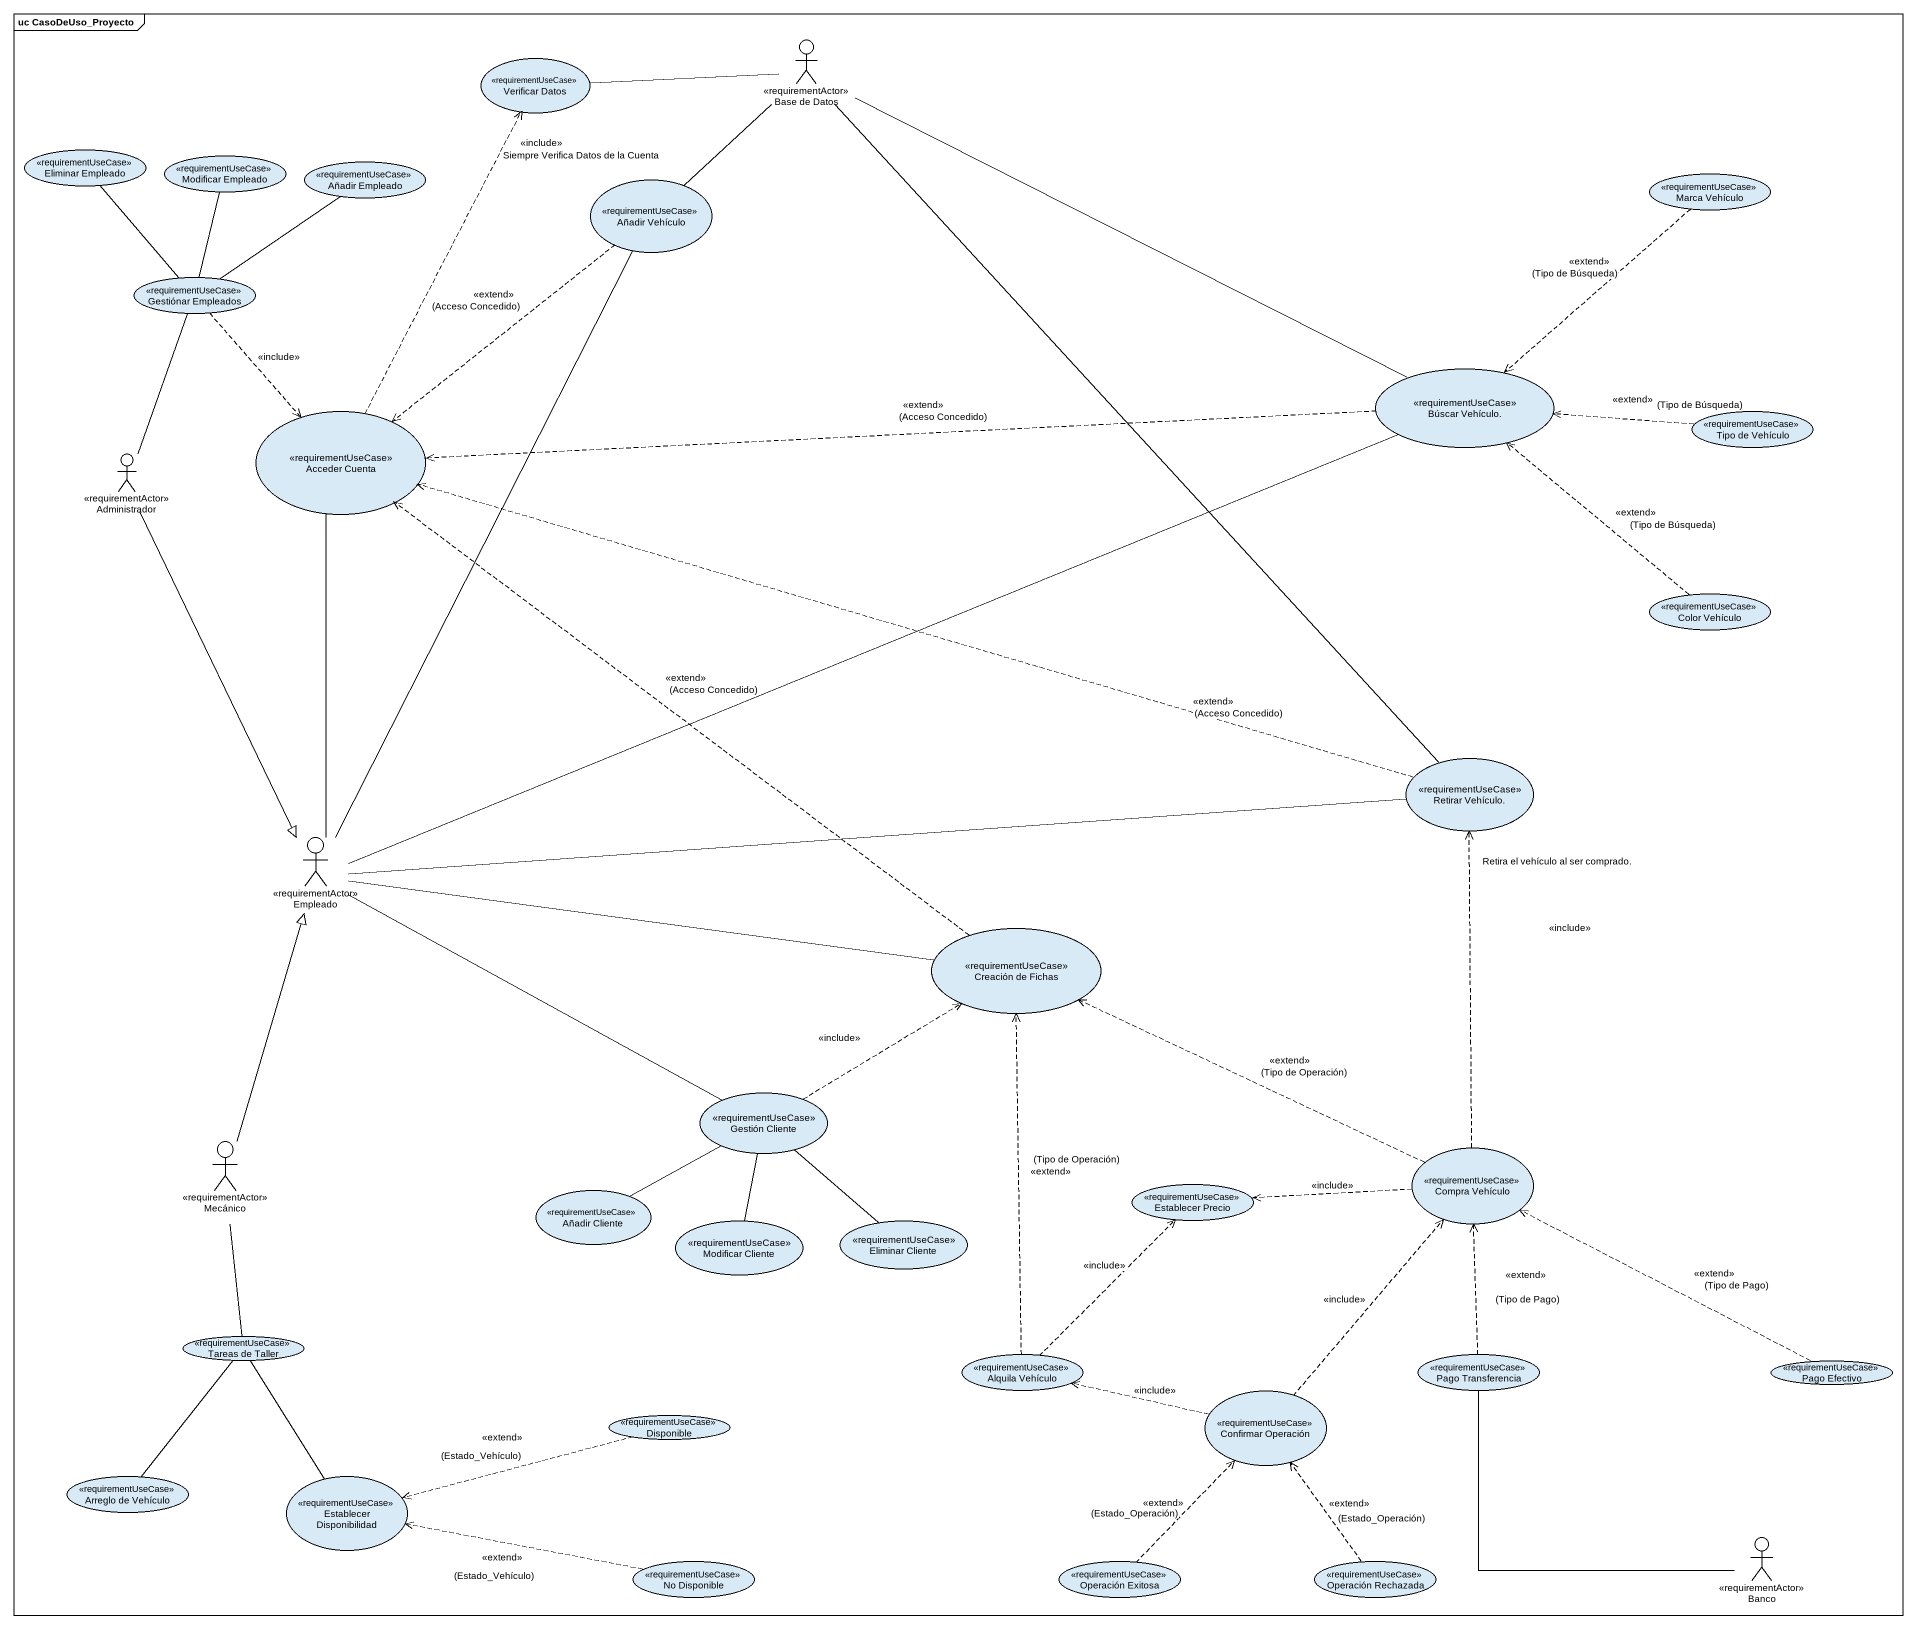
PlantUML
@startuml
mainframe uc CasoDeUso_Proyecto
actor "Base de Datos" as Base_de_Datos <<requirementActor>>
usecase "Verificar Datos" as Verificar_Datos <<requirementUseCase>>
usecase "Eliminar Empleado" as Eliminar_Empleado <<requirementUseCase>>
usecase "Modificar Empleado" as Modificar_Empleado <<requirementUseCase>>
usecase "Añadir Empleado" as Añadir_Empleado <<requirementUseCase>>
usecase "Añadir Vehículo" as Añadir_Vehículo <<requirementUseCase>>
usecase "Marca Vehículo" as Marca_Vehículo <<requirementUseCase>>
usecase "Gestiónar Empleados" as Gestiónar_Empleados <<requirementUseCase>>
usecase "Búscar Vehículo." as Búscar_Vehículo <<requirementUseCase>>
usecase "Acceder Cuenta" as Acceder_Cuenta <<requirementUseCase>>
usecase "Tipo de Vehículo" as Tipo_de_Vehículo <<requirementUseCase>>
actor Administrador <<requirementActor>>
usecase "Color Vehículo" as Color_Vehículo <<requirementUseCase>>
usecase "Retirar Vehículo." as Retirar_Vehículo <<requirementUseCase>>
actor Empleado <<requirementActor>>
usecase "Creación de Fichas" as Creación_de_Fichas <<requirementUseCase>>
usecase "Gestión Cliente" as Gestión_Cliente <<requirementUseCase>>
actor Mecánico <<requirementActor>>
usecase "Compra Vehículo" as Compra_Vehículo <<requirementUseCase>>
usecase "Añadir Cliente" as Añadir_Cliente <<requirementUseCase>>
usecase "Establecer Precio" as Establecer_Precio <<requirementUseCase>>
usecase "Modificar Cliente" as Modificar_Cliente <<requirementUseCase>>
usecase "Eliminar Cliente" as Eliminar_Cliente <<requirementUseCase>>
usecase "Tareas de Taller" as Tareas_de_Taller <<requirementUseCase>>
usecase "Alquila Vehículo" as Alquila_Vehículo <<requirementUseCase>>
usecase "Pago Transferencia" as Pago_Transferencia <<requirementUseCase>>
usecase "Pago Efectivo" as Pago_Efectivo <<requirementUseCase>>
usecase "Confirmar Operación" as Confirmar_Operación <<requirementUseCase>>
usecase Disponible <<requirementUseCase>>
usecase "Arreglo de Vehículo" as Arreglo_de_Vehículo <<requirementUseCase>>
usecase "Establecer Disponibilidad" as Establecer_Disponibilidad <<requirementUseCase>>
usecase "No Disponible" as No_Disponible <<requirementUseCase>>
usecase "Operación Exitosa" as Operación_Exitosa <<requirementUseCase>>
usecase "Operación Rechazada" as Operación_Rechazada <<requirementUseCase>>
actor Banco <<requirementActor>>
Verificar_Datos -right- Base_de_Datos
Añadir_Vehículo -up- Base_de_Datos
Añadir_Vehículo ..> Acceder_Cuenta : <<extend>>\n(Acceso Concedido)
Marca_Vehículo ..> Búscar_Vehículo : <<extend>>\n(Tipo de Búsqueda)
Gestiónar_Empleados -up- Eliminar_Empleado
Gestiónar_Empleados -up- Modificar_Empleado
Gestiónar_Empleados -up- Añadir_Empleado
Gestiónar_Empleados ..> Acceder_Cuenta : <<include>>
Búscar_Vehículo -left- Base_de_Datos
Búscar_Vehículo .left.> Acceder_Cuenta : <<extend>>\n(Acceso Concedido)
Acceder_Cuenta .up.> Verificar_Datos : <<include>>\nSiempre Verifica Datos de la Cuenta
Tipo_de_Vehículo .left.> Búscar_Vehículo : <<extend>>\n(Tipo de Búsqueda)
Administrador -up- Gestiónar_Empleados
Administrador --|> Empleado
Color_Vehículo .up.> Búscar_Vehículo : <<extend>>\n(Tipo de Búsqueda)
Retirar_Vehículo -up- Base_de_Datos
Retirar_Vehículo .left.> Acceder_Cuenta : <<extend>>\n(Acceso Concedido)
Empleado -up- Añadir_Vehículo
Empleado -right- Búscar_Vehículo
Empleado -up- Acceder_Cuenta
Empleado -right- Retirar_Vehículo
Empleado -right- Creación_de_Fichas
Empleado -right- Gestión_Cliente
Creación_de_Fichas .up.> Acceder_Cuenta : <<extend>>\n(Acceso Concedido)
Gestión_Cliente .up.> Creación_de_Fichas : <<include>>
Gestión_Cliente -left- Añadir_Cliente
Gestión_Cliente -- Modificar_Cliente
Gestión_Cliente -- Eliminar_Cliente
Mecánico -up-|> Empleado
Mecánico -- Tareas_de_Taller
Compra_Vehículo .up.> Retirar_Vehículo : Retira el vehículo al ser comprado.\n<<include>>
Compra_Vehículo .left.> Creación_de_Fichas : <<extend>>\n(Tipo de Operación)
Compra_Vehículo .left.> Establecer_Precio : <<include>>
Tareas_de_Taller -- Arreglo_de_Vehículo
Tareas_de_Taller -- Establecer_Disponibilidad
Alquila_Vehículo .up.> Creación_de_Fichas : (Tipo de Operación)\n<<extend>>
Alquila_Vehículo .up.> Establecer_Precio : <<include>>
Pago_Transferencia .up.> Compra_Vehículo : <<extend>>\n(Tipo de Pago)
Pago_Efectivo .left.> Compra_Vehículo : <<extend>>\n(Tipo de Pago)
Confirmar_Operación .up.> Compra_Vehículo : <<include>>
Confirmar_Operación .left.> Alquila_Vehículo : <<include>>
Disponible .left.> Establecer_Disponibilidad : <<extend>>\n(Estado_Vehículo)
No_Disponible .left.> Establecer_Disponibilidad : <<extend>>\n(Estado_Vehículo)
Operación_Exitosa .up.> Confirmar_Operación : <<extend>>\n(Estado_Operación)
Operación_Rechazada .up.> Confirmar_Operación : <<extend>>\n(Estado_Operación)
Banco -up- Pago_Transferencia
@enduml
